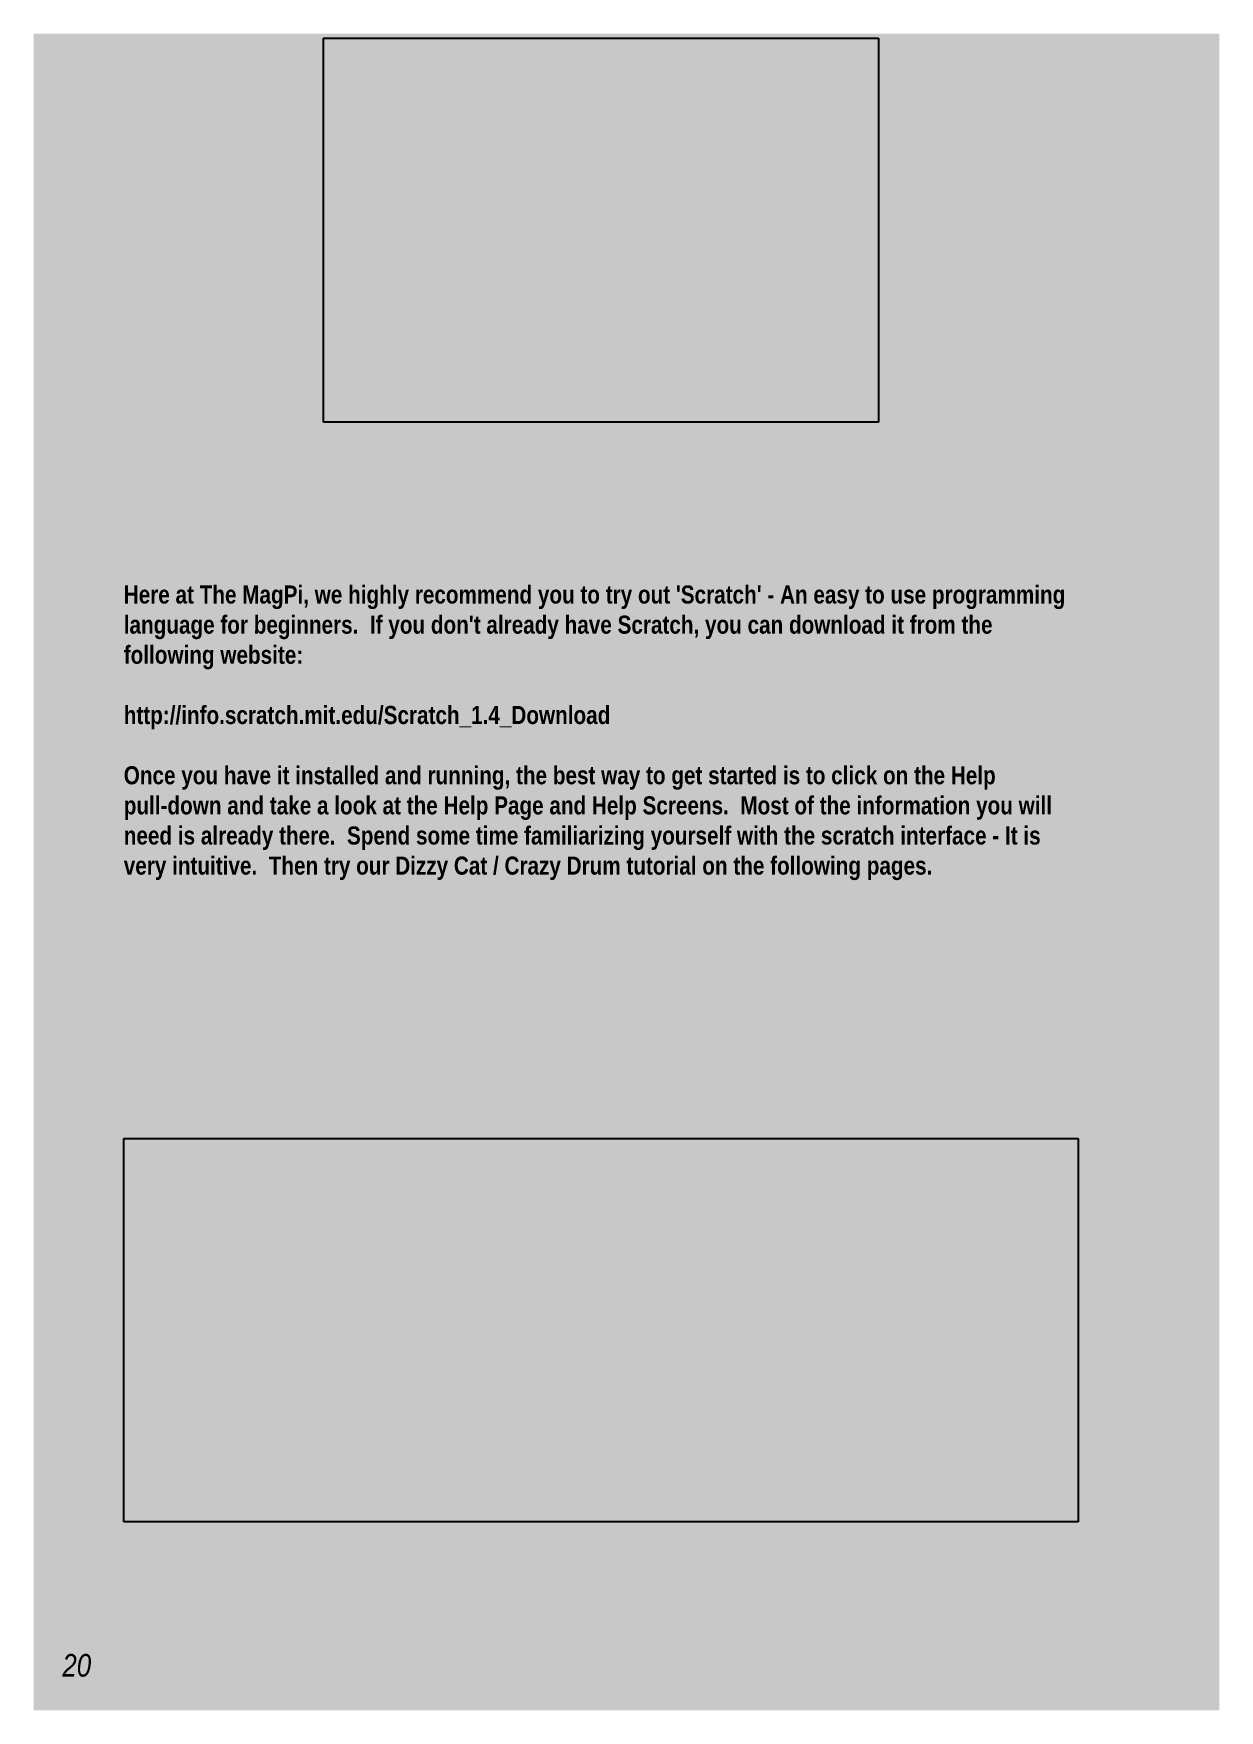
# Paper-space layout 'Page20' of a CAD drawing. Header units: millimetres. Extents: x 17 to 227, y -86 to 211.
# The model-space entities are those that its viewports show. They can reach past a viewport. Long polylines and large blocks are cut down to what shows.
import ezdxf

# ---------------------------------------------------------------- set-up
doc = ezdxf.new("R2010")
doc.units = ezdxf.units.MM
doc.header["$LTSCALE"] = 0.2
doc.layers.get('Defpoints').update_dxf_attribs({"color": 6})
for name, color, linetype in [('Background Fill', 3, 'Continuous'), ('Images', 7, 'Continuous'), ('Text', 7, 'Continuous')]:
    doc.layers.add(name, color=color, linetype=linetype)
doc.layers.get('Defpoints').off()
doc.styles.get("Standard").update_dxf_attribs({"font": 'arial.ttf'})
picture_1 = doc.add_image_def('image1.png', size_in_pixel=(1300, 900))
picture_2 = doc.add_image_def('image2.png', size_in_pixel=(841, 338))

msp = doc.modelspace()

# ---------------------------------------------------------------- hatches: boundary and pattern name
at = {"true_color": 0x1973e5}
h = msp.add_hatch(color=152, dxfattribs=at)
h.dxf.hatch_style = 1
edge = h.paths.add_edge_path()
edge.add_line((748.5632257721354, 282.0000000000002), (748.5632257721354, 278.0000000000001))
edge.add_arc((825.1784355432826, -20.3531951139172), 308.0333089179807, 75.59799493105731, 104.4020050689426, ccw=False)
edge.add_line((901.7936453144304, 278), (926.5632257721353, 278))
edge.add_arc((926.5632257721353, 275), 3, 0, 90, ccw=False)
edge.add_line((929.5632257721353, 275), (929.5632257721353, 279))
edge.add_arc((926.5632257721353, 279), 3, 0, 90)
edge.add_line((926.5632257721353, 282), (901.7936453144304, 282))
edge.add_arc((825.1784355432826, 40.13675744605231), 253.7079393061768, 72.42331941258712, 107.5766805874128)
at = {"true_color": 0x0046bd}
h = msp.add_hatch(color=162, dxfattribs=at)
h.dxf.hatch_style = 1
h.paths.add_polyline_path([(929.5632257721353, 229.0703502547545), (929.5632257721353, 233.0703502547545, -0.414213562373095), (926.5632257721353, 230.0703502547545), (805.516407623864, 230.0703502547545, 0.3196100142403187), (802.6816019861305, 228.052122629735), (801.9984112420777, 226.0794525666496, -0.3196100142403186), (799.1636056043443, 224.06122494163), (777.5079057424857, 224.06122494163, -0.3196100142403035), (774.6731001047523, 226.0794525666495), (773.9899093606994, 228.0521226297351, 0.319610014240303), (771.1551037229659, 230.0703502547545), (751.5632257721354, 230.0703502547545, -0.4142135623730951), (748.5632257721354, 233.0703502547545), (748.5632257721354, 229.0703502547545, 0.4142135623730951), (751.5632257721354, 226.0703502547545), (771.1551037229659, 226.0703502547545, -0.319610014240303), (773.9899093606994, 224.0521226297351), (774.6731001047524, 222.0794525666495, 0.3196100142403024), (777.5079057424857, 220.06122494163), (799.1636056043443, 220.06122494163, 0.3196100142403185), (801.9984112420777, 222.0794525666496), (802.6816019861305, 224.052122629735, -0.3196100142403186), (805.516407623864, 226.0703502547545), (926.5632257721353, 226.0703502547545, 0.4142135623730945)])
at = {"true_color": 0xff6a1e}
h = msp.add_hatch(color=30, dxfattribs=at)
h.dxf.hatch_style = 1
h.paths.add_polyline_path([(926.5632257721354, 214.0703502547545), (805.516407623864, 214.0703502547545, 0.3196100142403187), (802.6816019861305, 212.052122629735), (801.9984112420777, 210.0794525666496, -0.3196100142403183), (799.1636056043443, 208.06122494163), (777.5079057424857, 208.06122494163, -0.3196100142403035), (774.6731001047523, 210.0794525666495), (773.9899093606994, 212.0521226297351, 0.3196100142403024), (771.1551037229659, 214.0703502547545), (751.5632257721354, 214.0703502547546, 0.4142135623730951), (748.5632257721354, 211.0703502547546), (748.5632257721354, 207.0703502547546, -0.4142135623730951), (751.5632257721354, 210.0703502547546), (771.1551037229659, 210.0703502547545, -0.3196100142403024), (773.9899093606994, 208.0521226297351), (774.6731001047524, 206.0794525666495, 0.3196100142403024), (777.5079057424857, 204.06122494163), (799.1636056043443, 204.06122494163, 0.3196100142403191), (801.9984112420777, 206.0794525666496), (802.6816019861305, 208.052122629735, -0.3196100142403192), (805.516407623864, 210.0703502547545), (926.5632257721354, 210.0703502547545, -0.4142135623730951), (929.5632257721354, 207.0703502547545), (929.5632257721354, 211.0703502547545, 0.4142135623730964)])
at = {"true_color": 0xe64200}
h = msp.add_hatch(color=20, dxfattribs=at)
h.dxf.hatch_style = 1
h.paths.add_polyline_path([(929.5632257721354, 140.8976223415072), (929.5632257721354, 144.8976223415072, -0.4142135623730951), (926.5632257721354, 141.8976223415072), (805.516407623864, 141.8976223415072, 0.3196100142403188), (802.6816019861305, 139.8793947164876), (801.9984112420777, 137.9067246534023, -0.3196100142403198), (799.1636056043442, 135.8884970283826), (777.5079057424857, 135.8884970283827, -0.3196100142403172), (774.6731001047522, 137.9067246534024), (773.9899093606994, 139.8793947164876, 0.3196100142403174), (771.1551037229659, 141.8976223415073), (751.5632257721354, 141.8976223415073, -0.4142135623730951), (748.5632257721354, 144.8976223415073), (748.5632257721354, 140.8976223415073, 0.4142135623730951), (751.5632257721354, 137.8976223415073), (771.1551037229659, 137.8976223415073, -0.3196100142403178), (773.9899093606994, 135.8793947164876), (774.6731001047522, 133.9067246534024, 0.3196100142403177), (777.5079057424857, 131.8884970283827), (799.1636056043442, 131.8884970283826, 0.31961001424032), (801.9984112420777, 133.9067246534023), (802.6816019861305, 135.8793947164876, -0.3196100142403188), (805.516407623864, 137.8976223415072), (926.5632257721354, 137.8976223415072, 0.4142135623730916)])
at = {"true_color": 0x27c218}
h = msp.add_hatch(color=82, dxfattribs=at)
h.dxf.hatch_style = 1
h.paths.add_polyline_path([(926.5632257721354, 125.8976223415071), (805.516407623864, 125.8976223415071, 0.3196100142403194), (802.6816019861305, 123.8793947164876), (801.9984112420777, 121.9067246534023, -0.3196100142403203), (799.1636056043443, 119.8884970283827), (777.5079057424857, 119.8884970283827, -0.3196100142403027), (774.6731001047524, 121.9067246534021), (773.9899093606994, 123.8793947164877, 0.3196100142403027), (771.1551037229659, 125.8976223415072), (751.5632257721354, 125.8976223415072, 0.4142135623730951), (748.5632257721354, 122.8976223415072), (748.5632257721354, 118.8976223415072, -0.4142135623730951), (751.5632257721354, 121.8976223415072), (771.1551037229659, 121.8976223415072, -0.3196100142403025), (773.9899093606994, 119.8793947164877), (774.6731001047524, 117.9067246534021, 0.3196100142403024), (777.5079057424857, 115.8884970283827), (799.1636056043443, 115.8884970283827, 0.3196100142403194), (801.9984112420777, 117.9067246534023), (802.6816019861305, 119.8793947164876, -0.3196100142403195), (805.516407623864, 121.8976223415071), (926.5632257721354, 121.8976223415071, -0.4142135623730951), (929.5632257721354, 118.8976223415071), (929.5632257721354, 122.8976223415071, 0.4142135623730951)])
at = {"true_color": 0x009a00}
h = msp.add_hatch(color=94, dxfattribs=at)
h.dxf.hatch_style = 1
h.paths.add_polyline_path([(929.5632257721354, 14.33042138978379), (929.5632257721354, 18.3304213897838, -0.4142135623730951), (926.5632257721354, 15.3304213897838), (805.516407623864, 15.33042138978382, 0.3196100142403191), (802.6816019861305, 13.31219376476422), (801.9984112420777, 11.33952370167892, -0.3196100142403203), (799.1636056043442, 9.321296076659252), (777.5079057424857, 9.321296076659337, -0.3196100142403014), (774.6731001047524, 11.33952370167875), (773.9899093606994, 13.31219376476438, 0.3196100142403027), (771.1551037229659, 15.33042138978385), (751.5632257721354, 15.33042138978385, -0.4142135623730948), (748.5632257721354, 18.33042138978385), (748.5632257721354, 14.33042138978386, 0.4142135623730948), (751.5632257721354, 11.33042138978385), (771.1551037229659, 11.33042138978385, -0.3196100142403027), (773.9899093606994, 9.312193764764384), (774.6731001047524, 7.33952370167875, 0.3196100142403013), (777.5079057424857, 5.321296076659337), (799.1636056043442, 5.321296076659252, 0.3196100142403195), (801.9984112420777, 7.339523701678923), (802.6816019861305, 9.312193764764224, -0.3196100142403185), (805.516407623864, 11.33042138978382), (926.5632257721354, 11.3304213897838, 0.4142135623730941)])
at = {"layer": 'Background Fill', "true_color": 0x055ad1}
h = msp.add_hatch(color=152, dxfattribs=at)
h.dxf.hatch_style = 1
edge = h.paths.add_edge_path()
edge.add_line((802.6816019861305, 224.052122629735), (801.9984112420777, 222.0794525666496))
edge.add_arc((799.1636056043442, 223.0612249416301), 3.000000000000147, 270.00000000000216, 340.89760135170695, ccw=False)
edge.add_line((799.1636056043443, 220.06122494163), (777.5079057424856, 220.06122494163))
edge.add_arc((777.5079057424857, 223.06122494163), 3, 199.1023986482917, 269.99999999999784, ccw=False)
edge.add_line((774.6731001047523, 222.0794525666496), (773.9899093606994, 224.052122629735))
edge.add_arc((771.1551037229659, 223.0703502547545), 3.000000000000031, 19.10239864829322, 90)
edge.add_line((771.1551037229659, 226.0703502547545), (751.5632257721354, 226.0703502547545))
edge.add_arc((751.5632257721354, 229.0703502547545), 3, 180, 270, ccw=False)
edge.add_line((748.5632257721354, 229.0703502547545), (748.5632257721354, 282.0000000000001))
edge.add_arc((825.1784355432827, 40.13675744605223), 253.7079393061769, 72.42331941258709, 107.57668058741271, ccw=False)
edge.add_line((901.7936453144305, 282), (926.5632257721353, 282))
edge.add_arc((926.5632257721353, 279), 3, 0, 90, ccw=False)
edge.add_line((929.5632257721353, 279), (929.5632257721353, 229.0703502547545))
edge.add_arc((926.5632257721353, 229.0703502547545), 3, -90, 0, ccw=False)
edge.add_line((926.5632257721353, 226.0703502547545), (805.516407623864, 226.0703502547545))
edge.add_arc((805.516407623864, 223.0703502547545), 3.000000000000028, 90, 160.8976013517068)
at = {"layer": 'Background Fill', "true_color": 0xfa560a}
h = msp.add_hatch(color=20, dxfattribs=at)
h.dxf.hatch_style = 1
edge = h.paths.add_edge_path()
edge.add_arc((777.5079057424857, 134.8884970283829), 3.000000000000142, 199.102398648294, 269.99999999999784, ccw=False)
edge.add_line((774.6731001047522, 133.9067246534023), (773.9899093606994, 135.8793947164878))
edge.add_arc((771.1551037229658, 134.8976223415072), 3.000000000000157, 19.10239864829354, 89.99999999999783)
edge.add_line((771.1551037229659, 137.8976223415073), (751.5632257721354, 137.8976223415073))
edge.add_arc((751.5632257721354, 140.8976223415073), 3, 180, 270, ccw=False)
edge.add_line((748.5632257721354, 140.8976223415073), (748.5632257721354, 211.0703502547546))
edge.add_arc((751.5632257721354, 211.0703502547546), 3, 90, 180, ccw=False)
edge.add_line((751.5632257721354, 214.0703502547546), (771.1551037229659, 214.0703502547545))
edge.add_arc((771.1551037229659, 211.0703502547545), 3.000000000000028, 19.102398648293274, 90, ccw=False)
edge.add_line((773.9899093606994, 212.052122629735), (774.6731001047523, 210.0794525666496))
edge.add_arc((777.5079057424857, 211.06122494163), 3.000000000000003, 199.1023986482917, 269.9999999999978)
edge.add_line((777.5079057424856, 208.06122494163), (799.1636056043443, 208.06122494163))
edge.add_arc((799.1636056043442, 211.0612249416301), 3.000000000000085, 270.0000000000021, 340.897601351707)
edge.add_line((801.9984112420777, 210.0794525666496), (802.6816019861305, 212.052122629735))
edge.add_arc((805.516407623864, 211.0703502547545), 3.000000000000031, 90, 160.8976013517068, ccw=False)
edge.add_line((805.516407623864, 214.0703502547545), (926.5632257721354, 214.0703502547545))
edge.add_arc((926.5632257721354, 211.0703502547545), 3, 0, 90, ccw=False)
edge.add_line((929.5632257721354, 211.0703502547545), (929.5632257721354, 140.8976223415072))
edge.add_arc((926.5632257721354, 140.8976223415072), 3, -90, 0, ccw=False)
edge.add_line((926.5632257721354, 137.8976223415072), (805.516407623864, 137.8976223415072))
edge.add_arc((805.516407623864, 134.8976223415072), 3.000000000000057, 90, 160.8976013517058)
edge.add_line((802.6816019861305, 135.8793947164878), (801.9984112420777, 133.9067246534023))
edge.add_arc((799.1636056043441, 134.8884970283828), 3.000000000000236, 270.0000000000043, 340.8976013517087, ccw=False)
edge.add_line((799.1636056043443, 131.8884970283826), (777.5079057424856, 131.8884970283827))
at = {"layer": 'Background Fill', "true_color": 0x13ae04}
h = msp.add_hatch(color=84, dxfattribs=at)
h.dxf.hatch_style = 1
edge = h.paths.add_edge_path()
edge.add_line((774.6731001047523, 7.339523701678917), (773.9899093606994, 9.312193764764345))
edge.add_arc((771.1551037229658, 8.330421389783764), 3.000000000000157, 19.10239864829357, 89.99999999999783)
edge.add_line((771.1551037229659, 11.33042138978385), (751.5632257721354, 11.33042138978385))
edge.add_arc((751.5632257721354, 14.33042138978385), 3.000000000000002, 179.9999999999998, 270, ccw=False)
edge.add_line((748.5632257721354, 14.33042138978387), (748.5632257721354, 122.8976223415072))
edge.add_arc((751.5632257721354, 122.8976223415072), 3, 90, 180, ccw=False)
edge.add_line((751.5632257721354, 125.8976223415072), (771.1551037229659, 125.8976223415072))
edge.add_arc((771.1551037229658, 122.8976223415071), 3.000000000000085, 19.102398648293615, 89.9999999999979, ccw=False)
edge.add_line((773.9899093606994, 123.8793947164877), (774.6731001047523, 121.9067246534023))
edge.add_arc((777.5079057424857, 122.8884970283827), 2.999999999999993, 199.1023986482912, 269.9999999999978)
edge.add_line((777.5079057424856, 119.8884970283827), (799.1636056043443, 119.8884970283827))
edge.add_arc((799.1636056043442, 122.8884970283828), 3.000000000000071, 270.0000000000021, 340.8976013517072)
edge.add_line((801.9984112420777, 121.9067246534022), (802.6816019861305, 123.8793947164877))
edge.add_arc((805.516407623864, 122.8976223415071), 3.000000000000049, 90, 160.8976013517058, ccw=False)
edge.add_line((805.516407623864, 125.8976223415071), (926.5632257721354, 125.8976223415071))
edge.add_arc((926.5632257721354, 122.8976223415071), 3, 0, 90, ccw=False)
edge.add_line((929.5632257721354, 122.8976223415071), (929.5632257721354, 14.33042138978381))
edge.add_arc((926.5632257721354, 14.3304213897838), 3, -90, 1.1368683772161603e-13, ccw=False)
edge.add_line((926.5632257721354, 11.3304213897838), (805.516407623864, 11.33042138978382))
edge.add_arc((805.516407623864, 8.330421389783789), 3.000000000000032, 90, 160.8976013517061)
edge.add_line((802.6816019861305, 9.312193764764348), (801.9984112420777, 7.339523701678871))
edge.add_arc((799.1636056043441, 8.321296076659388), 3.000000000000244, 270.0000000000043, 340.8976013517083, ccw=False)
edge.add_line((799.1636056043443, 5.321296076659252), (777.5079057424856, 5.321296076659337))
edge.add_arc((777.5079057424857, 8.32129607665934), 3.000000000000004, 199.1023986482915, 269.99999999999784, ccw=False)

# ---------------------------------------------------------------- linework, layer by layer
at = {"layer": 'Background Fill', "color": 251, "true_color": 0x636363}
msp.add_solid([(738.5632257721354, 297), (948.5632257721354, 297), (738.5632257721354, 0), (948.5632257721354, 0)], dxfattribs=at)

# ---------------------------------------------------------------- texts
at = {"layer": 'Text', "color": 7, "true_color": 0xffffff, "insert": (754.5632257721354, 199.2427451954578), "char_height": 3.2, "attachment_point": 1}
msp.add_mtext_dynamic_manual_height_columns("{\\fArial Narrow|b1|i0|c0|p34;Here at The MagPi, we highly recommend you to try out 'Scratch' - An easy to use programming language for beginners.  If you don't already have Scratch, you can download it from the following website:\\P\\Phttp://info.scratch.mit.edu/Scratch_1.4_Download\\P\\POnce you have it installed and running, the best way to get started is to click on the Help pull-down and take a look at the Help Page and Help Screens.  Most of the information you will need is already there.  Spend some time familiarizing yourself with the scratch interface - It is very intuitive.  Then try our Dizzy Cat / Crazy Drum tutorial on the following pages.}", width=169, gutter_width=12.5, heights=[0], dxfattribs=at)
at = {"layer": 'Text', "color": 255, "insert": (738.5632257721354, 10), "char_height": 4, "attachment_point": 1}
msp.add_mtext_dynamic_manual_height_columns('\\pi5.1296;{\\fArial Narrow|b0|i1|c0|p34;\\C43;20}', width=10, gutter_width=12.5, heights=[0], dxfattribs=at)

# ---------------------------------------------------------------- pictures from other files: only their frames are drawn
at = {"layer": 'Images'}
image = msp.add_image(picture_1, insert=(789.9348775131259, 228.16516064891), size_in_units=(98.25669651801903, 68.02386682016702), dxfattribs=at)
image.dxf.flags = 15
image = msp.add_image(picture_2, insert=(754.5632257721354, 33.38890461482429), size_in_units=(169, 67.92152199762188), dxfattribs=at)
image.dxf.flags = 7

psp = doc.layouts.new('Page20')

# ---------------------------------------------------------------- viewports
at = {"layer": 'Defpoints'}
psp.add_viewport(center=(121.7503400119714, 62.00988858412006), size=(209.9999698962113, 296.9999706992251), view_center_point=(843.5886066664616, 148.4996167463712), view_height=296.9999861339553, dxfattribs=at)

doc.saveas('drawing.dxf')
